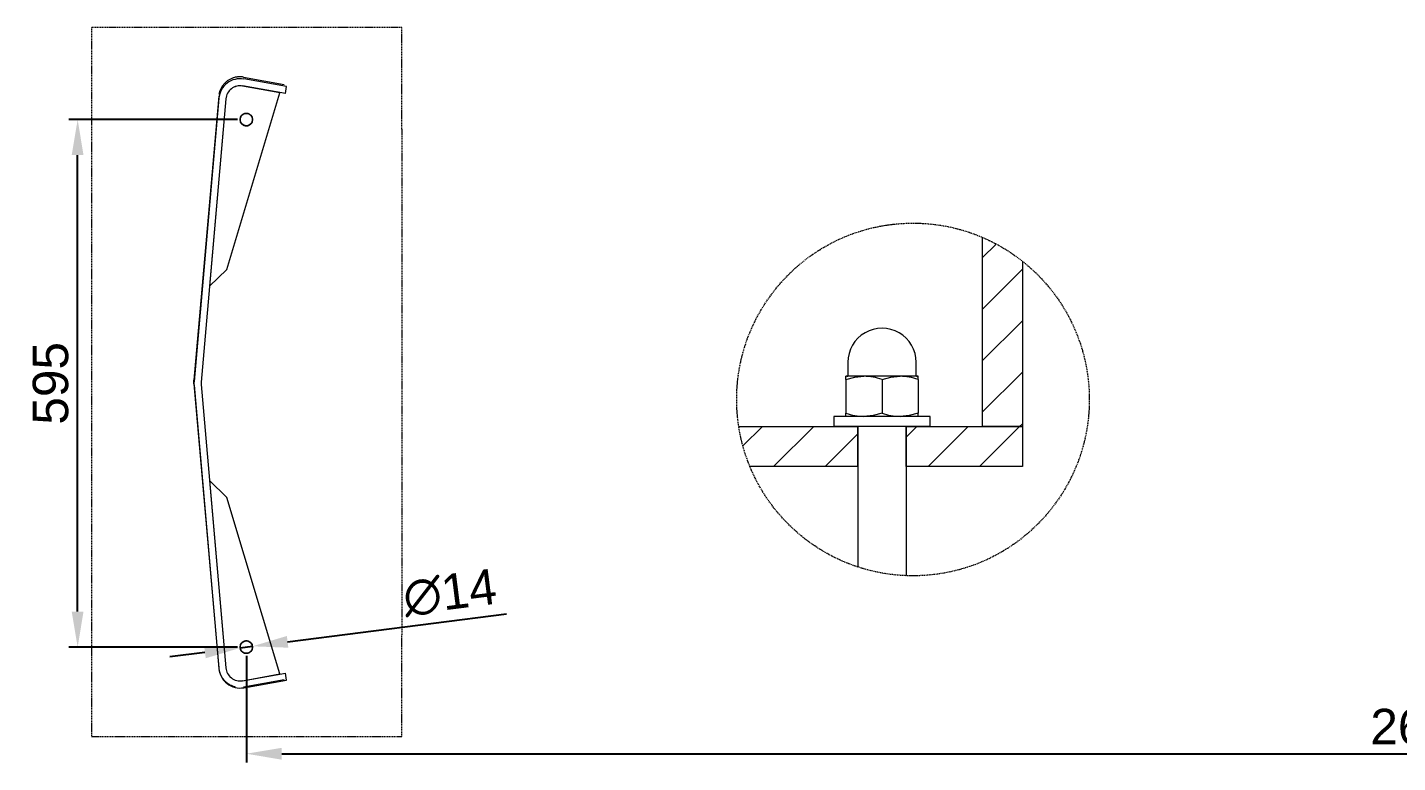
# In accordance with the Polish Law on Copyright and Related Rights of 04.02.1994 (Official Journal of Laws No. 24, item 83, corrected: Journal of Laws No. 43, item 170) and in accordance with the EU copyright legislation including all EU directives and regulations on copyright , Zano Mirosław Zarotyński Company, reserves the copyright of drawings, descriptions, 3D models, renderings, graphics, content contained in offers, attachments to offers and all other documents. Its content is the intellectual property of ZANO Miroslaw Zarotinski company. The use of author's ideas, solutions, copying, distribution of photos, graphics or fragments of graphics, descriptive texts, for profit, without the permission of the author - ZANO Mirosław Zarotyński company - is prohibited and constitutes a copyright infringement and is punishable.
# Model space of a CAD drawing. Header units: millimetres. Extents: x -279 to 4999, y 61 to 3536.
# Drawn here: x -143 to 1402, y 61 to 890 of the extents above; entities that cross this region are included whole.
import ezdxf

# ---------------------------------------------------------------- set-up
doc = ezdxf.new("R2010")
doc.units = ezdxf.units.MM
doc.linetypes.add('HIDDEN', pattern=[1.905, 1.27, -0.635])
for name, color, linetype, lineweight in [('ZANO_R', 7, 'Continuous', 0), ('ZANO_R_przerywana', 7, 'HIDDEN', 0), ('ZANO_W', 1, 'Continuous', 0)]:
    doc.layers.add(name, color=color, linetype=linetype, lineweight=lineweight)
doc.styles.add('Arial', font='arial.ttf')
doc.styles.get("Standard").update_dxf_attribs({"font": 'ARIALUNI.TTF'})
doc.dimstyles.new('pl i ang', dxfattribs={"dimtxt": 50, "dimasz": 50, "dimexe": 1.25, "dimexo": 0.625, "dimgap": 10, "dimtad": 1, "dimtoh": 1, "dimtxsty": 'Standard', "dimcen": 2.5, "dimclrd": 1, "dimclre": 1, "dimclrt": 1, "dimadec": 0, "dimazin": 0, "dimtfac": 1, "dimtmove": 0, "dimatfit": 3, "dimfxl": 1, "dimarcsym": 1})

# ---------------------------------------------------------------- blocks, each defined once
blk = doc.blocks.new('*D414')
at = {"layer": 'ZANO_W', "color": 1, "lineweight": -2}
for p, q in [((150.1, 196.9), (396.9, 228.4)), ((96.5, 190.1), (110.4, 191.9)), ((56.8, 185), (17.2, 180))]:
    blk.add_line(p, q, dxfattribs=at)
at = {"layer": 'ZANO_W', "color": 1}
for points in [[(149.2, 203.5), (150.9, 190.3), (110.4, 191.9)], [(57.7, 178.4), (56, 191.6), (96.5, 190.1)]]:
    blk.add_solid(points, dxfattribs=at)
at = {"layer": 'ZANO_W', "color": 1, "insert": (333.1, 252.1), "char_height": 40, "attachment_point": 5, "rotation": 7.2684, "style": 'Arial'}
blk.add_mtext('∅14', dxfattribs=at)
blk = doc.blocks.new('*D415')
at = {"layer": 'ZANO_W', "color": 1, "lineweight": -2}
for p, q in [((93.5, 786), (-96.8, 786)), ((-86.8, 231), (-86.8, 746)), ((93.5, 191), (-96.8, 191))]:
    blk.add_line(p, q, dxfattribs=at)
at = {"layer": 'ZANO_W', "color": 1}
for points in [[(-80.2, 746), (-93.5, 746), (-86.8, 786)], [(-93.5, 231), (-80.2, 231), (-86.8, 191)]]:
    blk.add_solid(points, dxfattribs=at)
at = {"layer": 'ZANO_W', "color": 1, "insert": (-117.2, 488.5), "char_height": 40, "attachment_point": 5, "rotation": 90, "style": 'Arial'}
blk.add_mtext('595', dxfattribs=at)
blk = doc.blocks.new('*D416')
at = {"layer": 'ZANO_W', "color": 1, "lineweight": -2}
for p, q in [((103.5, 181), (103.5, 60.7)), ((2763.9, 182.5), (2763.9, 60.7)), ((143.5, 70.7), (2723.9, 70.7))]:
    blk.add_line(p, q, dxfattribs=at)
at = {"layer": 'ZANO_W', "color": 1}
for points in [[(143.5, 77.4), (143.5, 64), (103.5, 70.7)], [(2723.9, 64), (2723.9, 77.4), (2763.9, 70.7)]]:
    blk.add_solid(points, dxfattribs=at)
at = {"layer": 'ZANO_W', "color": 1, "insert": (1433.7, 101.1), "char_height": 40, "attachment_point": 5, "style": 'Arial'}
blk.add_mtext('2660', dxfattribs=at)

msp = doc.modelspace()

# ---------------------------------------------------------------- linework, layer by layer
at = {"layer": 'ZANO_R'}
for p, q in [((74.3, 820), (74, 819.2)), ((74.7, 820.7), (74.3, 820)), ((75, 821.5), (74.7, 820.7)), ((75.4, 822.2), (75, 821.5)), ((75.9, 822.9), (75.4, 822.2)), ((76.3, 823.6), (75.9, 822.9)), ((76.8, 824.3), (76.3, 823.6)), ((77.3, 824.9), (76.8, 824.3)), ((77.8, 825.6), (77.3, 824.9)), ((78.3, 826.2), (77.8, 825.6)), ((78.9, 826.8), (78.3, 826.2)), ((79.5, 827.4), (78.9, 826.8)), ((80.1, 828), (79.5, 827.4)), ((80.7, 828.5), (80.1, 828)), ((81.4, 829.1), (80.7, 828.5)), ((82, 829.6), (81.4, 829.1)), ((82.7, 830), (82, 829.6)), ((83.4, 830.5), (82.7, 830)), ((84.1, 830.9), (83.4, 830.5)), ((84.8, 831.3), (84.1, 830.9)), ((85.6, 831.7), (84.8, 831.3)), ((86.3, 832.1), (85.6, 831.7)), ((87.1, 832.4), (86.3, 832.1)), ((87.8, 832.7), (87.1, 832.4)), ((88.6, 833), (87.8, 832.7)), ((89.4, 833.2), (88.6, 833)), ((90.2, 833.5), (89.4, 833.2)), ((91, 833.7), (90.2, 833.5)), ((91.8, 833.8), (91, 833.7)), ((92.6, 834), (91.8, 833.8)), ((93.5, 834.1), (92.6, 834)), ((94.3, 834.2), (93.5, 834.1)), ((95.1, 834.2), (94.3, 834.2)), ((95.9, 834.3), (95.1, 834.2)), ((96.8, 834.3), (95.9, 834.3)), ((97.6, 834.2), (96.8, 834.3)), ((98.4, 834.2), (97.6, 834.2)), ((99.3, 834.1), (98.4, 834.2)), ((147.8, 815.3), (99.1, 823.9)), ((141.2, 816.3), (99.2, 823.8)), ((100.1, 834), (99.3, 834.1)), ((100.4, 833.9), (100.1, 834)), ((100.4, 833.9), (146.2, 825.7)), ((148.8, 823.3), (100.5, 831.8)), ((147.8, 815.3), (148.8, 823.3)), ((72.4, 810.1), (44.5, 490.6)), ((80.4, 809.4), (52.5, 489.9)), ((80.4, 809.5), (61.9, 598.1)), ((72.3, 812.3), (68.6, 770.1)), ((72.8, 815.3), (72.6, 814.4)), ((72.9, 816.1), (72.8, 815.3)), ((73.2, 816.9), (72.9, 816.1)), ((73.4, 817.7), (73.2, 816.9)), ((73.7, 818.4), (73.4, 817.7)), ((74, 819.2), (73.7, 818.4)), ((81.4, 617), (141.2, 816.3)), ((97, 788.6), (96.9, 788.3)), ((97.1, 788.8), (97, 788.6)), ((97.2, 789), (97.1, 788.8)), ((97.3, 789.2), (97.2, 789)), ((97.4, 789.4), (97.3, 789.2)), ((97.5, 789.7), (97.4, 789.4)), ((97.6, 789.9), (97.5, 789.7)), ((97.8, 790.1), (97.6, 789.9)), ((97.9, 790.2), (97.8, 790.1)), ((98.1, 790.4), (97.9, 790.2)), ((98.2, 790.6), (98.1, 790.4)), ((98.4, 790.8), (98.2, 790.6)), ((98.6, 791), (98.4, 790.8)), ((98.7, 791.1), (98.6, 791)), ((98.9, 791.3), (98.7, 791.1)), ((99.1, 791.5), (98.9, 791.3)), ((99.3, 791.6), (99.1, 791.5)), ((99.5, 791.7), (99.3, 791.6)), ((99.7, 791.9), (99.5, 791.7)), ((99.9, 792), (99.7, 791.9)), ((100.1, 792.1), (99.9, 792)), ((100.3, 792.2), (100.1, 792.1)), ((100.5, 792.3), (100.3, 792.2)), ((100.8, 792.4), (100.5, 792.3)), ((101, 792.5), (100.8, 792.4)), ((101.2, 792.6), (101, 792.5)), ((101.4, 792.7), (101.2, 792.6)), ((101.7, 792.7), (101.4, 792.7)), ((101.9, 792.8), (101.7, 792.7)), ((102.1, 792.8), (101.9, 792.8)), ((102.4, 792.9), (102.1, 792.8)), ((102.6, 792.9), (102.4, 792.9)), ((102.9, 792.9), (102.6, 792.9)), ((103.1, 793), (102.9, 792.9)), ((103.3, 793), (103.1, 793)), ((103.6, 793), (103.3, 793)), ((103.8, 793), (103.6, 793)), ((104.1, 792.9), (103.8, 793)), ((104.3, 792.9), (104.1, 792.9)), ((104.6, 792.9), (104.3, 792.9)), ((104.8, 792.8), (104.6, 792.9)), ((105, 792.8), (104.8, 792.8)), ((105.3, 792.7), (105, 792.8)), ((105.5, 792.7), (105.3, 792.7)), ((105.7, 792.6), (105.5, 792.7)), ((106, 792.5), (105.7, 792.6)), ((106.2, 792.4), (106, 792.5)), ((106.4, 792.3), (106.2, 792.4)), ((106.6, 792.2), (106.4, 792.3)), ((106.8, 792.1), (106.6, 792.2)), ((107, 792), (106.8, 792.1)), ((107.2, 791.9), (107, 792)), ((107.4, 791.7), (107.2, 791.9)), ((107.6, 791.6), (107.4, 791.7)), ((107.8, 791.4), (107.6, 791.6)), ((108, 791.3), (107.8, 791.4)), ((108.2, 791.1), (108, 791.3)), ((108.4, 791), (108.2, 791.1)), ((108.5, 790.8), (108.4, 791)), ((108.7, 790.6), (108.5, 790.8)), ((108.9, 790.4), (108.7, 790.6)), ((109, 790.2), (108.9, 790.4)), ((109.2, 790), (109, 790.2)), ((109.3, 789.8), (109.2, 790)), ((109.4, 789.6), (109.3, 789.8)), ((109.5, 789.4), (109.4, 789.6)), ((109.7, 789.2), (109.5, 789.4)), ((109.8, 789), (109.7, 789.2)), ((109.9, 788.8), (109.8, 789)), ((110, 788.6), (109.9, 788.8)), ((110.1, 788.3), (110, 788.6)), ((96.6, 787.2), (96.5, 786.9)), ((96.5, 786.9), (96.5, 786.7)), ((96.5, 786.7), (96.5, 786.5)), ((96.5, 786.5), (96.5, 786.2)), ((96.5, 786.2), (96.5, 786)), ((96.5, 786), (96.5, 785.7)), ((96.5, 785.7), (96.5, 785.5)), ((96.5, 785.5), (96.5, 785.3)), ((96.5, 785.3), (96.5, 785)), ((96.5, 785), (96.6, 784.8)), ((96.7, 787.7), (96.6, 787.4)), ((96.6, 787.4), (96.6, 787.2)), ((96.6, 784.8), (96.6, 784.5)), ((96.6, 784.5), (96.7, 784.3)), ((96.8, 788.1), (96.7, 787.9)), ((96.7, 787.9), (96.7, 787.7)), ((96.7, 784.3), (96.7, 784.1)), ((96.7, 784.1), (96.8, 783.8)), ((96.9, 788.3), (96.8, 788.1)), ((96.8, 783.8), (96.9, 783.6)), ((96.9, 783.6), (97, 783.4)), ((97, 783.4), (97.1, 783.2)), ((97.1, 783.2), (97.2, 782.9)), ((97.2, 782.9), (97.3, 782.7)), ((97.3, 782.7), (97.4, 782.5)), ((97.4, 782.5), (97.5, 782.3)), ((97.5, 782.3), (97.6, 782.1)), ((97.6, 782.1), (97.8, 781.9)), ((97.8, 781.9), (97.9, 781.7)), ((97.9, 781.7), (98.1, 781.5)), ((98.1, 781.5), (98.2, 781.3)), ((98.2, 781.3), (98.4, 781.2)), ((98.4, 781.2), (98.6, 781)), ((98.6, 781), (98.7, 780.8)), ((98.7, 780.8), (98.9, 780.7)), ((98.9, 780.7), (99.1, 780.5)), ((99.1, 780.5), (99.3, 780.4)), ((99.3, 780.4), (99.5, 780.2)), ((99.5, 780.2), (99.7, 780.1)), ((99.7, 780.1), (99.9, 780)), ((99.9, 780), (100.1, 779.8)), ((100.1, 779.8), (100.3, 779.7)), ((100.3, 779.7), (100.5, 779.6)), ((100.5, 779.6), (100.7, 779.5)), ((100.7, 779.5), (101, 779.4)), ((101, 779.4), (101.2, 779.3)), ((101.2, 779.3), (101.4, 779.3)), ((101.4, 779.3), (101.7, 779.2)), ((101.7, 779.2), (101.9, 779.2)), ((101.9, 779.2), (102.1, 779.1)), ((102.1, 779.1), (102.4, 779.1)), ((102.4, 779.1), (102.6, 779)), ((102.6, 779), (102.9, 779)), ((102.9, 779), (103.1, 779)), ((103.1, 779), (103.3, 779)), ((103.3, 779), (103.6, 779)), ((103.6, 779), (103.8, 779)), ((103.8, 779), (104.1, 779)), ((104.1, 779), (104.3, 779)), ((104.3, 779), (104.5, 779.1)), ((104.5, 779.1), (104.8, 779.1)), ((104.8, 779.1), (105, 779.1)), ((105, 779.1), (105.2, 779.2)), ((105.2, 779.2), (105.5, 779.3)), ((105.5, 779.3), (105.7, 779.3)), ((105.7, 779.3), (105.9, 779.4)), ((105.9, 779.4), (106.2, 779.5)), ((106.2, 779.5), (106.4, 779.6)), ((106.4, 779.6), (106.6, 779.7)), ((106.6, 779.7), (106.8, 779.8)), ((106.8, 779.8), (107, 779.9)), ((107, 779.9), (107.2, 780.1)), ((107.2, 780.1), (107.4, 780.2)), ((107.4, 780.2), (107.6, 780.3)), ((107.6, 780.3), (107.8, 780.5)), ((107.8, 780.5), (108, 780.6)), ((108, 780.6), (108.2, 780.8)), ((108.2, 780.8), (108.4, 781)), ((108.4, 781), (108.5, 781.1)), ((108.5, 781.1), (108.7, 781.3)), ((108.7, 781.3), (108.9, 781.5)), ((108.9, 781.5), (109, 781.7)), ((109, 781.7), (109.1, 781.9)), ((109.1, 781.9), (109.3, 782.1)), ((109.3, 782.1), (109.4, 782.3)), ((109.4, 782.3), (109.5, 782.5)), ((109.5, 782.5), (109.7, 782.7)), ((109.7, 782.7), (109.8, 782.9)), ((109.8, 782.9), (109.9, 783.1)), ((109.9, 783.1), (110, 783.4)), ((110, 783.6), (110.1, 783.8)), ((110, 783.4), (110, 783.6)), ((110.1, 788.1), (110.1, 788.3)), ((110.2, 787.9), (110.1, 788.1)), ((110.1, 783.8), (110.2, 784.1)), ((110.3, 787.6), (110.2, 787.9)), ((110.2, 784.1), (110.3, 784.3)), ((110.3, 787.4), (110.3, 787.6)), ((110.4, 787.2), (110.3, 787.4)), ((110.3, 784.5), (110.4, 784.8)), ((110.3, 784.3), (110.3, 784.5)), ((110.4, 786.9), (110.4, 787.2)), ((110.4, 786.7), (110.4, 786.9)), ((110.4, 786.4), (110.4, 786.7)), ((110.5, 786.2), (110.4, 786.4)), ((110.4, 785.5), (110.5, 785.7)), ((110.4, 785.2), (110.4, 785.5)), ((110.4, 785), (110.4, 785.2)), ((110.4, 784.8), (110.4, 785)), ((110.5, 786), (110.5, 786.2)), ((110.5, 785.7), (110.5, 786)), ((68.6, 769.8), (44.3, 492.1)), ((933.8, 653.2), (933.8, 439.8)), ((933.8, 629.9), (949.5, 645.6)), ((979, 626.3), (979, 439.8)), ((61.9, 598.1), (81.4, 617)), ((933.8, 571.8), (979, 617.1)), ((933.8, 513.8), (979, 559)), ((782.2, 512.2), (782.2, 497.5)), ((859.1, 497.5), (859.1, 512.2)), ((779.9, 492.7), (779.9, 496.4)), ((800.3, 496.4), (779.9, 496.4)), ((779.9, 492.7), (789.9, 495.4)), ((789.9, 495.4), (800.3, 496.4)), ((841, 496.4), (800.3, 496.4)), ((820.7, 492.7), (830.6, 495.4)), ((830.6, 495.4), (841, 496.4)), ((861.4, 496.4), (841, 496.4)), ((861.4, 492.7), (861.4, 496.4)), ((933.8, 455.8), (979, 501)), ((44.2, 491.4), (44.3, 492.1)), ((44.2, 490.7), (44.2, 491.4)), ((44.2, 490), (44.2, 490.7)), ((44.2, 489.3), (44.2, 490)), ((44.2, 488.6), (44.2, 489.3)), ((44.3, 487.9), (44.2, 488.6)), ((44.3, 492.1), (44.6, 492.1)), ((44.3, 487.9), (68.6, 210.1)), ((44.6, 487.9), (44.3, 487.9)), ((44.5, 486.4), (72.4, 166.8)), ((52.5, 487.1), (80.4, 167.5)), ((779.9, 492.7), (779.9, 454.8)), ((820.7, 492.7), (820.7, 454.8)), ((861.4, 492.7), (861.4, 454.8)), ((766.4, 451.1), (766.4, 439.8)), ((875, 451.1), (766.4, 451.1)), ((779.9, 451.1), (779.9, 454.8)), ((810.7, 452.1), (800.3, 451.1)), ((820.7, 454.8), (810.7, 452.1)), ((851.4, 452.1), (841, 451.1)), ((861.4, 454.8), (851.4, 452.1)), ((861.4, 451.1), (861.4, 454.8)), ((875, 439.8), (875, 451.1)), ((659.1, 439.9), (793.5, 439.8)), ((663.8, 417.9), (685.7, 439.9)), ((698.4, 394.6), (743.7, 439.9)), ((875, 439.8), (766.4, 439.8)), ((793.5, 394.6), (793.5, 439.8)), ((793.5, 439.8), (793.5, 281.4)), ((847.8, 394.6), (847.8, 439.8)), ((847.8, 439.8), (979, 439.8)), ((847.8, 439.8), (847.8, 271.6)), ((847.8, 427.8), (859.8, 439.8)), ((872.6, 394.6), (917.8, 439.8)), ((930.6, 394.6), (975.9, 439.8)), ((979, 439.8), (933.8, 439.8)), ((975.9, 439.8), (979, 443)), ((756.5, 394.6), (793.5, 431.6)), ((793.5, 394.6), (670.9, 394.6)), ((979, 394.6), (847.8, 394.6)), ((81.4, 359.9), (61.9, 378.9)), ((61.9, 378.9), (80.4, 167.5)), ((141.2, 160.7), (81.4, 359.9)), ((68.6, 209.8), (72.3, 167.7)), ((96.6, 192.2), (96.5, 191.9)), ((96.5, 191.9), (96.5, 191.7)), ((96.5, 191.7), (96.5, 191.4)), ((96.5, 191.4), (96.5, 191.2)), ((96.5, 191.2), (96.5, 191)), ((96.5, 191), (96.5, 190.7)), ((96.5, 190.7), (96.5, 190.5)), ((96.5, 190.5), (96.5, 190.2)), ((96.5, 190.2), (96.5, 190)), ((96.5, 190), (96.6, 189.8)), ((96.7, 192.6), (96.6, 192.4)), ((96.6, 192.4), (96.6, 192.2)), ((96.6, 189.8), (96.6, 189.5)), ((96.6, 189.5), (96.7, 189.3)), ((96.8, 193.1), (96.7, 192.9)), ((96.7, 192.9), (96.7, 192.6)), ((96.7, 189.3), (96.7, 189.1)), ((96.7, 189.1), (96.8, 188.8)), ((96.9, 193.3), (96.8, 193.1)), ((96.8, 188.8), (96.9, 188.6)), ((97, 193.6), (96.9, 193.3)), ((96.9, 188.6), (97, 188.4)), ((97.1, 193.8), (97, 193.6)), ((97, 188.4), (97.1, 188.1)), ((97.2, 194), (97.1, 193.8)), ((97.1, 188.1), (97.2, 187.9)), ((97.3, 194.2), (97.2, 194)), ((97.2, 187.9), (97.3, 187.7)), ((97.4, 194.4), (97.3, 194.2)), ((97.3, 187.7), (97.4, 187.5)), ((97.5, 194.6), (97.4, 194.4)), ((97.4, 187.5), (97.5, 187.3)), ((97.6, 194.8), (97.5, 194.6)), ((97.5, 187.3), (97.6, 187.1)), ((97.8, 195), (97.6, 194.8)), ((97.6, 187.1), (97.8, 186.9)), ((97.9, 195.2), (97.8, 195)), ((97.8, 186.9), (97.9, 186.7)), ((98.1, 195.4), (97.9, 195.2)), ((97.9, 186.7), (98.1, 186.5)), ((98.2, 195.6), (98.1, 195.4)), ((98.1, 186.5), (98.2, 186.3)), ((98.4, 195.8), (98.2, 195.6)), ((98.2, 186.3), (98.4, 186.1)), ((98.6, 196), (98.4, 195.8)), ((98.4, 186.1), (98.6, 186)), ((98.7, 196.1), (98.6, 196)), ((98.6, 186), (98.7, 185.8)), ((98.9, 196.3), (98.7, 196.1)), ((98.7, 185.8), (98.9, 185.6)), ((99.1, 196.4), (98.9, 196.3)), ((98.9, 185.6), (99.1, 185.5)), ((99.3, 196.6), (99.1, 196.4)), ((99.1, 185.5), (99.3, 185.3)), ((99.5, 196.7), (99.3, 196.6)), ((99.7, 196.9), (99.5, 196.7)), ((99.9, 197), (99.7, 196.9)), ((100.1, 197.1), (99.9, 197)), ((100.3, 197.2), (100.1, 197.1)), ((100.5, 197.3), (100.3, 197.2)), ((100.7, 197.4), (100.5, 197.3)), ((101, 197.5), (100.7, 197.4)), ((101.2, 197.6), (101, 197.5)), ((101.4, 197.7), (101.2, 197.6)), ((101.7, 197.7), (101.4, 197.7)), ((101.9, 197.8), (101.7, 197.7)), ((102.1, 197.8), (101.9, 197.8)), ((102.4, 197.9), (102.1, 197.8)), ((102.6, 197.9), (102.4, 197.9)), ((102.9, 197.9), (102.6, 197.9)), ((103.1, 198), (102.9, 197.9)), ((103.3, 198), (103.1, 198)), ((103.6, 198), (103.3, 198)), ((103.8, 198), (103.6, 198)), ((104.1, 197.9), (103.8, 198)), ((104.3, 197.9), (104.1, 197.9)), ((104.5, 197.9), (104.3, 197.9)), ((104.8, 197.8), (104.5, 197.9)), ((105, 197.8), (104.8, 197.8)), ((105.2, 197.7), (105, 197.8)), ((105.5, 197.7), (105.2, 197.7)), ((105.7, 197.6), (105.5, 197.7)), ((105.9, 197.5), (105.7, 197.6)), ((106.2, 197.4), (105.9, 197.5)), ((106.4, 197.3), (106.2, 197.4)), ((106.6, 197.2), (106.4, 197.3)), ((106.8, 197.1), (106.6, 197.2)), ((107, 197), (106.8, 197.1)), ((107.2, 196.9), (107, 197)), ((107.4, 196.7), (107.2, 196.9)), ((107.6, 196.6), (107.4, 196.7)), ((107.8, 196.5), (107.6, 196.6)), ((107.6, 185.4), (107.8, 185.5)), ((108, 196.3), (107.8, 196.5)), ((107.8, 185.5), (108, 185.7)), ((108.2, 196.1), (108, 196.3)), ((108, 185.7), (108.2, 185.8)), ((108.4, 196), (108.2, 196.1)), ((108.2, 185.8), (108.4, 186)), ((108.5, 195.8), (108.4, 196)), ((108.4, 186), (108.5, 186.2)), ((108.7, 195.6), (108.5, 195.8)), ((108.5, 186.2), (108.7, 186.3)), ((108.9, 195.4), (108.7, 195.6)), ((108.7, 186.3), (108.9, 186.5)), ((109, 195.2), (108.9, 195.4)), ((108.9, 186.5), (109, 186.7)), ((109.1, 195.1), (109, 195.2)), ((109, 186.7), (109.2, 186.9)), ((109.3, 194.9), (109.1, 195.1)), ((109.2, 186.9), (109.3, 187.1)), ((109.4, 194.7), (109.3, 194.9)), ((109.3, 187.1), (109.4, 187.3)), ((109.5, 194.4), (109.4, 194.7)), ((109.4, 187.3), (109.5, 187.5)), ((109.7, 194.2), (109.5, 194.4)), ((109.5, 187.5), (109.7, 187.7)), ((109.8, 194), (109.7, 194.2)), ((109.7, 187.7), (109.8, 187.9)), ((109.9, 193.8), (109.8, 194)), ((109.8, 187.9), (109.9, 188.2)), ((110, 193.6), (109.9, 193.8)), ((109.9, 188.2), (110, 188.4)), ((110, 193.3), (110, 193.6)), ((110.1, 193.1), (110, 193.3)), ((110, 188.4), (110.1, 188.6)), ((110.2, 192.9), (110.1, 193.1)), ((110.1, 188.8), (110.2, 189.1)), ((110.1, 188.6), (110.1, 188.8)), ((110.3, 192.7), (110.2, 192.9)), ((110.2, 189.1), (110.3, 189.3)), ((110.3, 192.4), (110.3, 192.7)), ((110.4, 192.2), (110.3, 192.4)), ((110.3, 189.5), (110.4, 189.8)), ((110.3, 189.3), (110.3, 189.5)), ((110.4, 191.9), (110.4, 192.2)), ((110.4, 191.7), (110.4, 191.9)), ((110.4, 191.5), (110.4, 191.7)), ((110.5, 191.2), (110.4, 191.5)), ((110.4, 190.5), (110.5, 190.7)), ((110.4, 190.3), (110.4, 190.5)), ((110.4, 190), (110.4, 190.3)), ((110.4, 189.8), (110.4, 190)), ((110.5, 191), (110.5, 191.2)), ((110.5, 190.7), (110.5, 191)), ((99.3, 185.3), (99.5, 185.2)), ((99.5, 185.2), (99.7, 185.1)), ((99.7, 185.1), (99.9, 184.9)), ((99.9, 184.9), (100.1, 184.8)), ((100.1, 184.8), (100.3, 184.7)), ((100.3, 184.7), (100.5, 184.6)), ((100.5, 184.6), (100.8, 184.5)), ((100.8, 184.5), (101, 184.4)), ((101, 184.4), (101.2, 184.3)), ((101.2, 184.3), (101.4, 184.3)), ((101.4, 184.3), (101.7, 184.2)), ((101.7, 184.2), (101.9, 184.1)), ((101.9, 184.1), (102.1, 184.1)), ((102.1, 184.1), (102.4, 184.1)), ((102.4, 184.1), (102.6, 184)), ((102.6, 184), (102.9, 184)), ((102.9, 184), (103.1, 184)), ((103.1, 184), (103.3, 184)), ((103.3, 184), (103.6, 184)), ((103.6, 184), (103.8, 184)), ((103.8, 184), (104.1, 184)), ((104.1, 184), (104.3, 184)), ((104.3, 184), (104.6, 184.1)), ((104.6, 184.1), (104.8, 184.1)), ((104.8, 184.1), (105, 184.2)), ((105, 184.2), (105.3, 184.2)), ((105.3, 184.2), (105.5, 184.3)), ((105.5, 184.3), (105.7, 184.3)), ((105.7, 184.3), (106, 184.4)), ((106, 184.4), (106.2, 184.5)), ((106.2, 184.5), (106.4, 184.6)), ((106.4, 184.6), (106.6, 184.7)), ((106.6, 184.7), (106.8, 184.8)), ((106.8, 184.8), (107, 185)), ((107, 185), (107.2, 185.1)), ((107.2, 185.1), (107.4, 185.2)), ((107.4, 185.2), (107.6, 185.4)), ((72.6, 165.5), (72.8, 164.7)), ((72.8, 164.7), (72.9, 163.9)), ((72.9, 163.9), (73.2, 163.1)), ((73.2, 163.1), (73.4, 162.3)), ((73.4, 162.3), (73.7, 161.5)), ((73.7, 161.5), (74, 160.7)), ((74, 160.7), (74.3, 160)), ((74.3, 160), (74.7, 159.2)), ((74.7, 159.2), (75, 158.5)), ((75, 158.5), (75.4, 157.7)), ((75.4, 157.7), (75.9, 157)), ((75.9, 157), (76.3, 156.3)), ((76.3, 156.3), (76.8, 155.7)), ((76.8, 155.7), (77.3, 155)), ((77.3, 155), (77.8, 154.4)), ((99.1, 153.1), (147.8, 161.7)), ((99.2, 153.1), (141.2, 160.7)), ((148.8, 153.7), (147.8, 161.7)), ((77.8, 154.4), (78.3, 153.7)), ((78.3, 153.7), (78.9, 153.1)), ((78.9, 153.1), (79.5, 152.5)), ((79.5, 152.5), (80.1, 152)), ((80.1, 152), (80.7, 151.4)), ((80.7, 151.4), (81.4, 150.9)), ((81.4, 150.9), (82, 150.4)), ((82, 150.4), (82.7, 149.9)), ((82.7, 149.9), (83.4, 149.4)), ((83.4, 149.4), (84.1, 149)), ((84.1, 149), (84.8, 148.6)), ((84.8, 148.6), (85.6, 148.2)), ((85.6, 148.2), (86.3, 147.9)), ((86.3, 147.9), (87.1, 147.5)), ((87.1, 147.5), (87.8, 147.2)), ((87.8, 147.2), (88.6, 147)), ((88.6, 147), (89.4, 146.7)), ((89.4, 146.7), (90.2, 146.5)), ((90.2, 146.5), (91, 146.3)), ((100.4, 146), (146.2, 154.3)), ((100.5, 145.2), (148.8, 153.7))]:
    msp.add_line(p, q, dxfattribs=at)
msp.add_lwpolyline([(979, 439.8), (979, 394.6)], dxfattribs=at)
for centre in [(103.5, 786), (103.5, 191), (103.5, 191)]:
    msp.add_circle(centre, 7, dxfattribs=at)
for centre, radius, start, end in [((96.4, 808.1), 16, 79.8264, 175), ((820.7, 512.2), 38.5, 359.9997, 180.0003), ((781.1, 497.5), 1.13, 270.0029, 359.9902), ((799.8, 434.7), 61.7, 70.227, 89.5168), ((840.5, 434.7), 61.7, 70.227, 89.5168), ((860.2, 497.5), 1.13, 180.0098, 269.9971), ((68.4, 488.5), 24, 175, 185), ((68.4, 488.5), 16, 175, 185), ((800.8, 512.9), 61.7, 250.2279, 269.5163), ((841.5, 512.9), 61.7, 250.2279, 269.5163), ((96.4, 168.9), 16, 185, 280.1736)]:
    msp.add_arc(centre, radius, start, end, dxfattribs=at)
for centre, major_axis, start_param, end_param in [((96.4, 808), (2.1, 24), 6.195919, 7.853982), ((96.4, 808), (1.4, 16), 6.195919, 7.853982), ((96.4, 168.9), (-2.1, 24), 1.570796, 3.228859), ((96.4, 168.9), (-1.4, 16), 1.570796, 3.228859)]:
    msp.add_ellipse(centre, major_axis=major_axis, ratio=0.995035, start_param=start_param, end_param=end_param, dxfattribs=at)
at = {"layer": 'ZANO_R_przerywana'}
for p, q in [((-71.1, 890), (-71.1, 758.2)), ((278.9, 890), (-71.1, 890)), ((278.9, 775.1), (278.9, 890)), ((278.9, 775.1), (278.9, 204.8)), ((-71.1, 758.2), (-71.1, 221.7)), ((-71.1, 221.7), (-71.1, 90)), ((278.9, 90), (278.9, 204.8)), ((-71.1, 90), (278.9, 90))]:
    msp.add_line(p, q, dxfattribs=at)
at = {"layer": 'ZANO_R_przerywana', "color": 1}
msp.add_circle((855.6, 470.3), 198.9, dxfattribs=at)

# ---------------------------------------------------------------- dimensions: what is measured, and where the dimension line sits
at = {"layer": 'ZANO_W'}
dim = msp.add_linear_dim(base=(-86.8, 786), p1=(103.5, 191), p2=(103.5, 786), angle=90, dimstyle='pl i ang', override={"dimtxt": 40, "dimasz": 40, "dimexe": 10, "dimexo": 10, "dimtoh": 0, "dimdec": 0, "dimtxsty": 'Arial', "dimtdec": 0, "dimtmove": 1}, dxfattribs=at)
dim.commit()
dim.dimension.update_dxf_attribs({"geometry": '*D415', "text_midpoint": (-117.2, 488.5)})
dim = msp.add_diameter_dim_2p(p1=(96.5, 190.1), p2=(110.4, 191.9), dimstyle='pl i ang', override={"dimtxt": 40, "dimasz": 40, "dimexe": 10, "dimexo": 10, "dimtoh": 0, "dimdec": 0, "dimtxsty": 'Arial', "dimtdec": 0, "dimtmove": 1}, dxfattribs=at)
dim.commit()
dim.dimension.update_dxf_attribs({"geometry": '*D414', "text_midpoint": (337.1, 220.8), "dimtype": 163})
dim = msp.add_linear_dim(base=(2763.9, 70.7), p1=(103.5, 191), p2=(2763.9, 192.5), dimstyle='pl i ang', override={"dimtxt": 40, "dimasz": 40, "dimexe": 10, "dimexo": 10, "dimtoh": 0, "dimdec": 0, "dimtxsty": 'Arial', "dimtdec": 0, "dimtmove": 1}, dxfattribs=at)
dim.commit()
dim.dimension.update_dxf_attribs({"geometry": '*D416', "text_midpoint": (1433.7, 101.1)})

doc.saveas('drawing.dxf')
